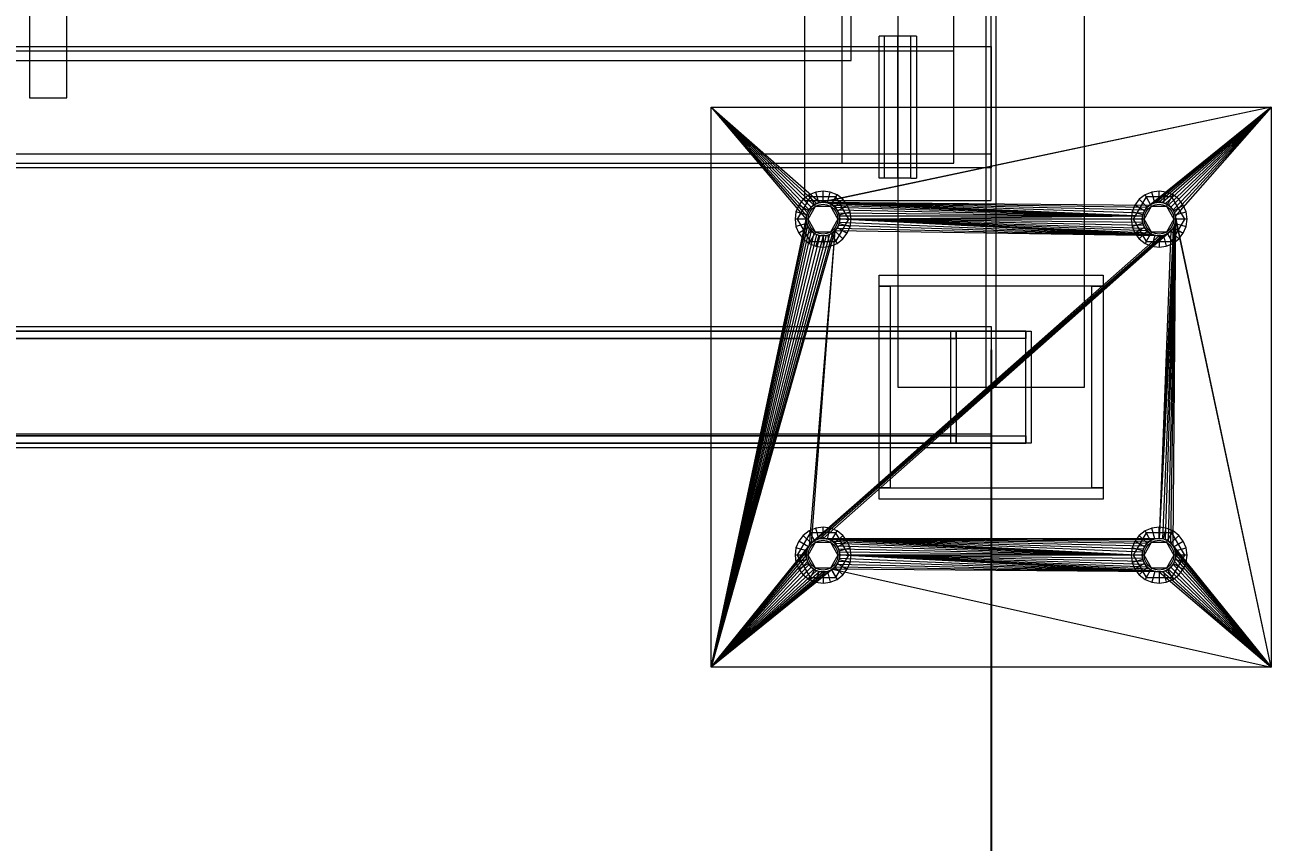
# Model space of a CAD drawing. Header units: millimetres. Extents: x -1970 to 34302, y -65268 to 6837.
# Drawn here: x 12752 to 13420, y -16294 to -15856 of the extents above; entities that cross this region are included whole.
import ezdxf

# ---------------------------------------------------------------- set-up
doc = ezdxf.new("R2010")
doc.units = ezdxf.units.MM
doc.layers.add('COTAS_P', color=1, linetype='Continuous', lineweight=0)
doc.layers.add('superior_dosificador', color=7, linetype='Continuous', lineweight=0)
doc.dimstyles.new('R19_100', dxfattribs={"dimtxt": 250, "dimasz": 150, "dimexe": 150, "dimexo": 80, "dimgap": 100, "dimtad": 1, "dimtih": 1, "dimtoh": 1, "dimdsep": 46, "dimcen": 0.09, "dimadec": 0, "dimazin": 0, "dimtfac": 1, "dimtdec": 4, "dimtofl": 0, "dimtmove": 0, "dimatfit": 3, "dimfxl": 1, "dimtolj": 1, "dimtzin": 0, "dimarcsym": 0})

# ---------------------------------------------------------------- blocks, each defined once
blk = doc.blocks.new('*D26')
at = {"layer": 'COTAS_P', "color": 0, "lineweight": -2, "transparency": 16777216}
for p, q in [((11569.53, -16030), (11569.53, -17000)), ((13269.53, -16030), (13269.53, -17000)), ((11719.53, -16850), (13119.53, -16850))]:
    blk.add_line(p, q, dxfattribs=at)
at = {"layer": 'COTAS_P', "color": 0, "transparency": 16777216}
for points in [[(11719.53, -16825), (11719.53, -16875), (11569.53, -16850)], [(13119.53, -16825), (13119.53, -16875), (13269.53, -16850)]]:
    blk.add_solid(points, dxfattribs=at)
at = {"layer": 'Defpoints', "color": 0, "transparency": 16777216}
for p in [(11569.53, -15950), (13269.53, -15950), (13269.53, -16850)]:
    blk.add_point(p, dxfattribs=at)

msp = doc.modelspace()

# ---------------------------------------------------------------- linework, layer by layer
at = {"layer": 'superior_dosificador'}
for p, q in [((13219.529, -14150), (13219.529, -16050)), ((13266.729, -14150), (13266.729, -16050)), ((13272.329, -16050), (13272.329, -14150)), ((13319.529, -16050), (13319.529, -14150)), ((13189.529, -14330), (13189.529, -15870)), ((13249.529, -15870), (13249.529, -14330)), ((12754.529, -15545), (12754.529, -15895)), ((12774.529, -15895), (12774.529, -15545)), ((13169.529, -15850), (13169.529, -15950)), ((13194.529, -15875), (13194.529, -15850)), ((13269.529, -15950), (13269.529, -15850)), ((13212.457, -15862), (13209.529, -15862)), ((13209.529, -15938), (13209.529, -15862)), ((13219.529, -15862), (13212.457, -15862)), ((13212.457, -15938), (13212.457, -15862)), ((13226.6, -15862), (13219.529, -15862)), ((13219.529, -15938), (13219.529, -15862)), ((13229.529, -15862), (13226.6, -15862)), ((13226.6, -15938), (13226.6, -15862)), ((13229.529, -15862), (13229.529, -15938)), ((11569.529, -15867.5), (13269.529, -15867.5)), ((13189.529, -15870), (11649.529, -15870)), ((13249.529, -15870), (13189.529, -15870)), ((13189.529, -15870), (13189.529, -15930)), ((13249.529, -15930), (13249.529, -15870)), ((13269.529, -15867.5), (13269.529, -15932.5)), ((11644.529, -15875), (13194.529, -15875)), ((12754.529, -15895), (12774.529, -15895)), ((13119.529, -16200), (13119.529, -15900)), ((13119.529, -15900), (13170.529, -15960)), ((13119.529, -15900), (13170.702, -15958.244)), ((13119.529, -15900), (13171.214, -15956.556)), ((13119.529, -15900), (13172.045, -15955)), ((13119.529, -15900), (13173.165, -15953.636)), ((13119.529, -15900), (13174.528, -15952.517)), ((13119.529, -15900), (13176.084, -15951.685)), ((13119.529, -15900), (13177.773, -15951.173)), ((13119.529, -15900), (13419.529, -15900)), ((13419.529, -15900), (13177.773, -15951.173)), ((13419.529, -15900), (13179.529, -15951)), ((13419.529, -15900), (13354.528, -15952.517)), ((13419.529, -15900), (13356.084, -15951.685)), ((13419.529, -15900), (13357.773, -15951.173)), ((13419.529, -15900), (13359.529, -15951)), ((13419.529, -15900), (13361.284, -15951.173)), ((13419.529, -15900), (13362.973, -15951.685)), ((13419.529, -15900), (13364.529, -15952.517)), ((13419.529, -15900), (13365.893, -15953.636)), ((13419.529, -15900), (13367.012, -15955)), ((13419.529, -15900), (13367.843, -15956.556)), ((13419.529, -15900), (13368.356, -15958.244)), ((13419.529, -15900), (13419.529, -16200)), ((11569.529, -15925), (13269.529, -15925)), ((13269.529, -15925), (13269.529, -15932.5)), ((13269.529, -15932.5), (11569.529, -15932.5)), ((11649.529, -15930), (13189.529, -15930)), ((13189.529, -15930), (13249.529, -15930)), ((13212.457, -15938), (13209.529, -15938)), ((13219.529, -15938), (13212.457, -15938)), ((13226.6, -15938), (13219.529, -15938)), ((13226.6, -15938), (13229.529, -15938)), ((13175.646, -15945.511), (13172.029, -15947.01)), ((13179.529, -15945), (13175.646, -15945.511)), ((13177.199, -15951.307), (13175.646, -15945.511)), ((13183.411, -15945.511), (13179.529, -15945)), ((13179.529, -15951), (13179.529, -15945)), ((13181.858, -15951.307), (13183.411, -15945.511)), ((13187.029, -15947.01), (13183.411, -15945.511)), ((13355.646, -15945.511), (13352.029, -15947.01)), ((13359.529, -15945), (13355.646, -15945.511)), ((13357.199, -15951.307), (13355.646, -15945.511)), ((13363.411, -15945.511), (13359.529, -15945)), ((13359.529, -15951), (13359.529, -15945)), ((13361.858, -15951.307), (13363.411, -15945.511)), ((13367.029, -15947.01), (13363.411, -15945.511)), ((13166.538, -15952.5), (13165.04, -15956.118)), ((13172.604, -15948.006), (13165.679, -15960)), ((13168.922, -15949.393), (13166.538, -15952.5)), ((13171.734, -15955.5), (13166.538, -15952.5)), ((13172.029, -15947.01), (13168.922, -15949.393)), ((13173.165, -15953.636), (13168.922, -15949.393)), ((13169.529, -15950), (13269.529, -15950)), ((13171.529, -15960), (13175.529, -15953.072)), ((13175.029, -15952.206), (13172.029, -15947.01)), ((13186.454, -15948.006), (13172.604, -15948.006)), ((13175.529, -15953.072), (13172.604, -15948.006)), ((13173.165, -15953.636), (13175.029, -15952.206)), ((13174.528, -15952.517), (13173.165, -15953.636)), ((13173.872, -15954.343), (13175.529, -15953.072)), ((13176.084, -15951.685), (13174.528, -15952.517)), ((13175.029, -15952.206), (13177.199, -15951.307)), ((13175.529, -15953.072), (13177.458, -15952.273)), ((13175.529, -15953.072), (13183.529, -15953.072)), ((13177.773, -15951.173), (13176.084, -15951.685)), ((13177.199, -15951.307), (13179.529, -15951)), ((13177.458, -15952.273), (13179.529, -15952)), ((13179.529, -15951), (13177.773, -15951.173)), ((13181.284, -15951.173), (13179.529, -15951)), ((13179.529, -15951), (13350.702, -15958.244)), ((13179.529, -15951), (13351.214, -15956.556)), ((13179.529, -15951), (13352.045, -15955)), ((13179.529, -15951), (13353.165, -15953.636)), ((13179.529, -15951), (13354.528, -15952.517)), ((13179.529, -15951), (13181.858, -15951.307)), ((13179.529, -15952), (13181.599, -15952.273)), ((13182.973, -15951.685), (13181.284, -15951.173)), ((13181.284, -15951.173), (13350.702, -15958.244)), ((13181.599, -15952.273), (13183.529, -15953.072)), ((13181.858, -15951.307), (13184.029, -15952.206)), ((13184.529, -15952.517), (13182.973, -15951.685)), ((13182.973, -15951.685), (13350.702, -15958.244)), ((13183.529, -15953.072), (13186.454, -15948.006)), ((13183.529, -15953.072), (13185.185, -15954.343)), ((13183.529, -15953.072), (13187.529, -15960)), ((13184.029, -15952.206), (13187.029, -15947.01)), ((13184.029, -15952.206), (13185.893, -15953.636)), ((13185.893, -15953.636), (13184.529, -15952.517)), ((13184.529, -15952.517), (13350.702, -15958.244)), ((13185.893, -15953.636), (13190.135, -15949.393)), ((13193.379, -15960), (13186.454, -15948.006)), ((13190.135, -15949.393), (13187.029, -15947.01)), ((13187.323, -15955.5), (13192.519, -15952.5)), ((13192.519, -15952.5), (13190.135, -15949.393)), ((13194.017, -15956.118), (13192.519, -15952.5)), ((13346.538, -15952.5), (13345.04, -15956.118)), ((13352.604, -15948.006), (13345.679, -15960)), ((13348.922, -15949.393), (13346.538, -15952.5)), ((13351.734, -15955.5), (13346.538, -15952.5)), ((13352.029, -15947.01), (13348.922, -15949.393)), ((13353.165, -15953.636), (13348.922, -15949.393)), ((13351.529, -15960), (13355.529, -15953.072)), ((13355.029, -15952.206), (13352.029, -15947.01)), ((13366.454, -15948.006), (13352.604, -15948.006)), ((13355.529, -15953.072), (13352.604, -15948.006)), ((13353.165, -15953.636), (13355.029, -15952.206)), ((13354.528, -15952.517), (13353.165, -15953.636)), ((13353.872, -15954.343), (13355.529, -15953.072)), ((13356.084, -15951.685), (13354.528, -15952.517)), ((13355.029, -15952.206), (13357.199, -15951.307)), ((13355.529, -15953.072), (13357.458, -15952.273)), ((13355.529, -15953.072), (13363.529, -15953.072)), ((13357.773, -15951.173), (13356.084, -15951.685)), ((13357.199, -15951.307), (13359.529, -15951)), ((13357.458, -15952.273), (13359.529, -15952)), ((13359.529, -15951), (13357.773, -15951.173)), ((13361.284, -15951.173), (13359.529, -15951)), ((13359.529, -15951), (13361.858, -15951.307)), ((13359.529, -15952), (13361.599, -15952.273)), ((13362.973, -15951.685), (13361.284, -15951.173)), ((13361.599, -15952.273), (13363.529, -15953.072)), ((13361.858, -15951.307), (13364.029, -15952.206)), ((13364.529, -15952.517), (13362.973, -15951.685)), ((13363.529, -15953.072), (13366.454, -15948.006)), ((13363.529, -15953.072), (13365.185, -15954.343)), ((13363.529, -15953.072), (13367.529, -15960)), ((13364.029, -15952.206), (13367.029, -15947.01)), ((13364.029, -15952.206), (13365.893, -15953.636)), ((13365.893, -15953.636), (13364.529, -15952.517)), ((13365.893, -15953.636), (13370.135, -15949.393)), ((13373.379, -15960), (13366.454, -15948.006)), ((13370.135, -15949.393), (13367.029, -15947.01)), ((13367.323, -15955.5), (13372.519, -15952.5)), ((13372.519, -15952.5), (13370.135, -15949.393)), ((13374.017, -15956.118), (13372.519, -15952.5)), ((13165.04, -15956.118), (13164.529, -15960)), ((13170.835, -15957.671), (13165.04, -15956.118)), ((13170.529, -15960), (13170.835, -15957.671)), ((13170.702, -15958.244), (13170.529, -15960)), ((13171.214, -15956.556), (13170.702, -15958.244)), ((13170.835, -15957.671), (13171.734, -15955.5)), ((13172.045, -15955), (13171.214, -15956.556)), ((13171.529, -15960), (13171.801, -15957.929)), ((13171.734, -15955.5), (13173.165, -15953.636)), ((13171.801, -15957.929), (13172.6, -15956)), ((13173.165, -15953.636), (13172.045, -15955)), ((13172.6, -15956), (13173.872, -15954.343)), ((13185.185, -15954.343), (13186.457, -15956)), ((13187.012, -15955), (13185.893, -15953.636)), ((13185.893, -15953.636), (13350.702, -15958.244)), ((13185.893, -15953.636), (13187.323, -15955.5)), ((13186.457, -15956), (13187.256, -15957.929)), ((13187.843, -15956.556), (13187.012, -15955)), ((13187.012, -15955), (13350.702, -15958.244)), ((13187.256, -15957.929), (13187.529, -15960)), ((13187.323, -15955.5), (13188.222, -15957.671)), ((13188.356, -15958.244), (13187.843, -15956.556)), ((13187.843, -15956.556), (13350.702, -15958.244)), ((13188.222, -15957.671), (13194.017, -15956.118)), ((13188.222, -15957.671), (13188.529, -15960)), ((13188.529, -15960), (13188.356, -15958.244)), ((13188.356, -15958.244), (13350.702, -15958.244)), ((13188.529, -15960), (13350.702, -15958.244)), ((13194.529, -15960), (13194.017, -15956.118)), ((13345.04, -15956.118), (13344.529, -15960)), ((13350.835, -15957.671), (13345.04, -15956.118)), ((13350.529, -15960), (13350.835, -15957.671)), ((13350.702, -15958.244), (13350.529, -15960)), ((13351.214, -15956.556), (13350.702, -15958.244)), ((13350.835, -15957.671), (13351.734, -15955.5)), ((13352.045, -15955), (13351.214, -15956.556)), ((13351.529, -15960), (13351.801, -15957.929)), ((13351.734, -15955.5), (13353.165, -15953.636)), ((13351.801, -15957.929), (13352.6, -15956)), ((13353.165, -15953.636), (13352.045, -15955)), ((13352.6, -15956), (13353.872, -15954.343)), ((13365.185, -15954.343), (13366.457, -15956)), ((13367.012, -15955), (13365.893, -15953.636)), ((13365.893, -15953.636), (13367.323, -15955.5)), ((13366.457, -15956), (13367.256, -15957.929)), ((13367.843, -15956.556), (13367.012, -15955)), ((13367.256, -15957.929), (13367.529, -15960)), ((13367.323, -15955.5), (13368.222, -15957.671)), ((13368.356, -15958.244), (13367.843, -15956.556)), ((13368.222, -15957.671), (13374.017, -15956.118)), ((13368.222, -15957.671), (13368.529, -15960)), ((13419.529, -16200), (13368.356, -15958.244)), ((13368.529, -15960), (13368.356, -15958.244)), ((13374.529, -15960), (13374.017, -15956.118)), ((13119.529, -16200), (13170.529, -15960)), ((13170.702, -15961.756), (13119.529, -16200)), ((13171.214, -15963.444), (13119.529, -16200)), ((13172.045, -15965), (13119.529, -16200)), ((13173.165, -15966.364), (13119.529, -16200)), ((13185.893, -15966.364), (13119.529, -16200)), ((13170.529, -15960), (13164.529, -15960)), ((13164.529, -15960), (13165.04, -15963.882)), ((13170.835, -15962.329), (13165.04, -15963.882)), ((13165.04, -15963.882), (13166.538, -15967.5)), ((13171.529, -15960), (13165.679, -15960)), ((13165.679, -15960), (13172.604, -15971.994)), ((13171.734, -15964.5), (13166.538, -15967.5)), ((13173.165, -15966.364), (13168.922, -15970.607)), ((13170.529, -15960), (13170.702, -15961.756)), ((13170.835, -15962.329), (13170.529, -15960)), ((13170.702, -15961.756), (13171.214, -15963.444)), ((13171.734, -15964.5), (13170.835, -15962.329)), ((13171.214, -15963.444), (13172.045, -15965)), ((13171.801, -15962.071), (13171.529, -15960)), ((13175.529, -15966.928), (13171.529, -15960)), ((13173.165, -15966.364), (13171.734, -15964.5)), ((13172.6, -15964), (13171.801, -15962.071)), ((13172.045, -15965), (13173.165, -15966.364)), ((13185.893, -15966.364), (13172.045, -16135)), ((13173.872, -15965.657), (13172.6, -15964)), ((13173.165, -15966.364), (13174.528, -15967.483)), ((13185.893, -15966.364), (13173.165, -16133.636)), ((13365.893, -15966.364), (13173.165, -16133.636)), ((13175.029, -15967.794), (13173.165, -15966.364)), ((13175.529, -15966.928), (13173.872, -15965.657)), ((13365.893, -15966.364), (13174.528, -16132.517)), ((13365.893, -15966.364), (13176.084, -16131.685)), ((13365.893, -15966.364), (13177.773, -16131.173)), ((13365.893, -15966.364), (13179.529, -16131)), ((13187.529, -15960), (13183.529, -15966.928)), ((13185.185, -15965.657), (13183.529, -15966.928)), ((13185.893, -15966.364), (13184.029, -15967.794)), ((13184.529, -15967.483), (13185.893, -15966.364)), ((13186.457, -15964), (13185.185, -15965.657)), ((13187.323, -15964.5), (13185.893, -15966.364)), ((13185.893, -15966.364), (13187.012, -15965)), ((13359.529, -15969), (13185.893, -15966.364)), ((13185.893, -15966.364), (13190.135, -15970.607)), ((13186.454, -15971.994), (13193.379, -15960)), ((13187.256, -15962.071), (13186.457, -15964)), ((13187.012, -15965), (13187.843, -15963.444)), ((13359.529, -15969), (13187.012, -15965)), ((13187.529, -15960), (13187.256, -15962.071)), ((13188.222, -15962.329), (13187.323, -15964.5)), ((13187.323, -15964.5), (13192.519, -15967.5)), ((13193.379, -15960), (13187.529, -15960)), ((13187.843, -15963.444), (13188.356, -15961.756)), ((13359.529, -15969), (13187.843, -15963.444)), ((13188.529, -15960), (13188.222, -15962.329)), ((13188.222, -15962.329), (13194.017, -15963.882)), ((13188.356, -15961.756), (13188.529, -15960)), ((13359.529, -15969), (13188.356, -15961.756)), ((13350.529, -15960), (13188.529, -15960)), ((13350.702, -15961.756), (13188.529, -15960)), ((13351.214, -15963.444), (13188.529, -15960)), ((13352.045, -15965), (13188.529, -15960)), ((13353.165, -15966.364), (13188.529, -15960)), ((13354.528, -15967.483), (13188.529, -15960)), ((13356.084, -15968.315), (13188.529, -15960)), ((13357.773, -15968.827), (13188.529, -15960)), ((13359.529, -15969), (13188.529, -15960)), ((13194.529, -15960), (13188.529, -15960)), ((13192.519, -15967.5), (13194.017, -15963.882)), ((13194.017, -15963.882), (13194.529, -15960)), ((13350.529, -15960), (13344.529, -15960)), ((13344.529, -15960), (13345.04, -15963.882)), ((13350.835, -15962.329), (13345.04, -15963.882)), ((13345.04, -15963.882), (13346.538, -15967.5)), ((13351.529, -15960), (13345.679, -15960)), ((13345.679, -15960), (13352.604, -15971.994)), ((13351.734, -15964.5), (13346.538, -15967.5)), ((13353.165, -15966.364), (13348.922, -15970.607)), ((13350.529, -15960), (13350.702, -15961.756)), ((13350.835, -15962.329), (13350.529, -15960)), ((13350.702, -15961.756), (13351.214, -15963.444)), ((13351.734, -15964.5), (13350.835, -15962.329)), ((13351.214, -15963.444), (13352.045, -15965)), ((13351.801, -15962.071), (13351.529, -15960)), ((13355.529, -15966.928), (13351.529, -15960)), ((13353.165, -15966.364), (13351.734, -15964.5)), ((13352.6, -15964), (13351.801, -15962.071)), ((13352.045, -15965), (13353.165, -15966.364)), ((13353.872, -15965.657), (13352.6, -15964)), ((13353.165, -15966.364), (13354.528, -15967.483)), ((13355.029, -15967.794), (13353.165, -15966.364)), ((13355.529, -15966.928), (13353.872, -15965.657)), ((13368.529, -15960), (13359.529, -16131)), ((13368.356, -15961.756), (13359.529, -16131)), ((13367.843, -15963.444), (13359.529, -16131)), ((13367.012, -15965), (13359.529, -16131)), ((13365.893, -15966.364), (13359.529, -16131)), ((13368.529, -15960), (13361.284, -16131.173)), ((13362.973, -16131.685), (13368.529, -15960)), ((13367.529, -15960), (13363.529, -15966.928)), ((13365.185, -15965.657), (13363.529, -15966.928)), ((13365.893, -15966.364), (13364.029, -15967.794)), ((13364.529, -16132.517), (13368.529, -15960)), ((13364.529, -15967.483), (13365.893, -15966.364)), ((13366.457, -15964), (13365.185, -15965.657)), ((13365.893, -16133.636), (13368.529, -15960)), ((13367.323, -15964.5), (13365.893, -15966.364)), ((13365.893, -15966.364), (13367.012, -15965)), ((13365.893, -15966.364), (13370.135, -15970.607)), ((13366.454, -15971.994), (13373.379, -15960)), ((13367.256, -15962.071), (13366.457, -15964)), ((13367.012, -16135), (13368.529, -15960)), ((13367.012, -15965), (13367.843, -15963.444)), ((13367.529, -15960), (13367.256, -15962.071)), ((13368.222, -15962.329), (13367.323, -15964.5)), ((13367.323, -15964.5), (13372.519, -15967.5)), ((13373.379, -15960), (13367.529, -15960)), ((13367.843, -15963.444), (13368.356, -15961.756)), ((13368.529, -15960), (13368.222, -15962.329)), ((13368.222, -15962.329), (13374.017, -15963.882)), ((13368.356, -15961.756), (13368.529, -15960)), ((13419.529, -16200), (13368.529, -15960)), ((13374.529, -15960), (13368.529, -15960)), ((13372.519, -15967.5), (13374.017, -15963.882)), ((13374.017, -15963.882), (13374.529, -15960)), ((13174.528, -15967.483), (13119.529, -16200)), ((13184.529, -15967.483), (13119.529, -16200)), ((13176.084, -15968.315), (13119.529, -16200)), ((13182.973, -15968.315), (13119.529, -16200)), ((13177.773, -15968.827), (13119.529, -16200)), ((13181.284, -15968.827), (13119.529, -16200)), ((13179.529, -15969), (13119.529, -16200)), ((13166.538, -15967.5), (13168.922, -15970.607)), ((13168.922, -15970.607), (13172.029, -15972.99)), ((13175.029, -15967.794), (13172.029, -15972.99)), ((13172.029, -15972.99), (13175.646, -15974.489)), ((13175.529, -15966.928), (13172.604, -15971.994)), ((13172.604, -15971.994), (13186.454, -15971.994)), ((13364.529, -15967.483), (13173.165, -16133.636)), ((13362.973, -15968.315), (13173.165, -16133.636)), ((13361.284, -15968.827), (13173.165, -16133.636)), ((13359.529, -15969), (13173.165, -16133.636)), ((13174.528, -15967.483), (13176.084, -15968.315)), ((13177.199, -15968.693), (13175.029, -15967.794)), ((13177.458, -15967.727), (13175.529, -15966.928)), ((13183.529, -15966.928), (13175.529, -15966.928)), ((13177.199, -15968.693), (13175.646, -15974.489)), ((13176.084, -15968.315), (13177.773, -15968.827)), ((13179.529, -15969), (13177.199, -15968.693)), ((13179.529, -15968), (13177.458, -15967.727)), ((13177.773, -15968.827), (13179.529, -15969)), ((13181.599, -15967.727), (13179.529, -15968)), ((13181.858, -15968.693), (13179.529, -15969)), ((13179.529, -15969), (13181.284, -15968.827)), ((13179.529, -15969), (13179.529, -15975)), ((13181.284, -15968.827), (13182.973, -15968.315)), ((13183.529, -15966.928), (13181.599, -15967.727)), ((13184.029, -15967.794), (13181.858, -15968.693)), ((13181.858, -15968.693), (13183.411, -15974.489)), ((13182.973, -15968.315), (13184.529, -15967.483)), ((13183.411, -15974.489), (13187.029, -15972.99)), ((13183.529, -15966.928), (13186.454, -15971.994)), ((13184.029, -15967.794), (13187.029, -15972.99)), ((13187.029, -15972.99), (13190.135, -15970.607)), ((13190.135, -15970.607), (13192.519, -15967.5)), ((13346.538, -15967.5), (13348.922, -15970.607)), ((13348.922, -15970.607), (13352.029, -15972.99)), ((13355.029, -15967.794), (13352.029, -15972.99)), ((13352.029, -15972.99), (13355.646, -15974.489)), ((13355.529, -15966.928), (13352.604, -15971.994)), ((13352.604, -15971.994), (13366.454, -15971.994)), ((13354.528, -15967.483), (13356.084, -15968.315)), ((13357.199, -15968.693), (13355.029, -15967.794)), ((13357.458, -15967.727), (13355.529, -15966.928)), ((13363.529, -15966.928), (13355.529, -15966.928)), ((13357.199, -15968.693), (13355.646, -15974.489)), ((13356.084, -15968.315), (13357.773, -15968.827)), ((13359.529, -15969), (13357.199, -15968.693)), ((13359.529, -15968), (13357.458, -15967.727)), ((13357.773, -15968.827), (13359.529, -15969)), ((13361.599, -15967.727), (13359.529, -15968)), ((13361.858, -15968.693), (13359.529, -15969)), ((13359.529, -15969), (13361.284, -15968.827)), ((13359.529, -15969), (13359.529, -15975)), ((13361.284, -15968.827), (13362.973, -15968.315)), ((13363.529, -15966.928), (13361.599, -15967.727)), ((13364.029, -15967.794), (13361.858, -15968.693)), ((13361.858, -15968.693), (13363.411, -15974.489)), ((13362.973, -15968.315), (13364.529, -15967.483)), ((13363.411, -15974.489), (13367.029, -15972.99)), ((13363.529, -15966.928), (13366.454, -15971.994)), ((13364.029, -15967.794), (13367.029, -15972.99)), ((13367.029, -15972.99), (13370.135, -15970.607)), ((13370.135, -15970.607), (13372.519, -15967.5)), ((13175.646, -15974.489), (13179.529, -15975)), ((13179.529, -15975), (13183.411, -15974.489)), ((13355.646, -15974.489), (13359.529, -15975)), ((13359.529, -15975), (13363.411, -15974.489)), ((13209.529, -15996), (13209.529, -15990)), ((13209.529, -15990), (13329.529, -15990)), ((13329.529, -15990), (13329.529, -15996)), ((13329.529, -15996), (13209.529, -15996)), ((13209.529, -16104), (13209.529, -15996)), ((13209.529, -15996), (13215.529, -15996)), ((13215.529, -15996), (13215.529, -16104)), ((13323.529, -16104), (13323.529, -15996)), ((13323.529, -15996), (13329.529, -15996)), ((13329.529, -15996), (13329.529, -16104)), ((13248.01, -16020), (11548.01, -16020)), ((11550.879, -16020), (13250.879, -16020)), ((11569.529, -16017.5), (13269.529, -16017.5)), ((13288.178, -16020), (11588.178, -16020)), ((11591.047, -16020), (13291.047, -16020)), ((13248.01, -16080), (13248.01, -16020)), ((13248.01, -16020), (13250.879, -16020)), ((13250.879, -16020), (13250.879, -16080)), ((13250.879, -16024), (13250.879, -16020)), ((13250.879, -16020), (13288.178, -16020)), ((13269.529, -16017.5), (13269.529, -16082.5)), ((13288.178, -16080), (13288.178, -16020)), ((13288.178, -16020), (13291.047, -16020)), ((13288.178, -16020), (13288.178, -16024)), ((13291.047, -16020), (13291.047, -16080)), ((11550.879, -16024), (13250.879, -16024)), ((13288.178, -16024), (11588.178, -16024)), ((13288.178, -16024), (13250.879, -16024)), ((13219.529, -16050), (13319.529, -16050)), ((13266.729, -16050), (13272.329, -16050)), ((11548.01, -16080), (13248.01, -16080)), ((13250.879, -16076), (11550.879, -16076)), ((13250.879, -16080), (11550.879, -16080)), ((11569.529, -16075), (13269.529, -16075)), ((11588.178, -16076), (13288.178, -16076)), ((11588.178, -16080), (13288.178, -16080)), ((13291.047, -16080), (11591.047, -16080)), ((13250.879, -16080), (13248.01, -16080)), ((13250.879, -16080), (13250.879, -16076)), ((13250.879, -16076), (13288.178, -16076)), ((13288.178, -16080), (13250.879, -16080)), ((13269.529, -16075), (13269.529, -16082.5)), ((13288.178, -16076), (13288.178, -16080)), ((13291.047, -16080), (13288.178, -16080)), ((13269.529, -16082.5), (11569.529, -16082.5)), ((13209.529, -16110), (13209.529, -16104)), ((13209.529, -16104), (13329.529, -16104)), ((13215.529, -16104), (13209.529, -16104)), ((13329.529, -16104), (13323.529, -16104)), ((13329.529, -16104), (13329.529, -16110)), ((13329.529, -16110), (13209.529, -16110)), ((13175.646, -16125.511), (13172.029, -16127.01)), ((13179.529, -16125), (13175.646, -16125.511)), ((13177.199, -16131.307), (13175.646, -16125.511)), ((13183.411, -16125.511), (13179.529, -16125)), ((13179.529, -16131), (13179.529, -16125)), ((13181.858, -16131.307), (13183.411, -16125.511)), ((13187.029, -16127.01), (13183.411, -16125.511)), ((13355.646, -16125.511), (13352.029, -16127.01)), ((13359.529, -16125), (13355.646, -16125.511)), ((13357.199, -16131.307), (13355.646, -16125.511)), ((13363.411, -16125.511), (13359.529, -16125)), ((13359.529, -16131), (13359.529, -16125)), ((13361.858, -16131.307), (13363.411, -16125.511)), ((13367.029, -16127.01), (13363.411, -16125.511)), ((13166.538, -16132.5), (13165.04, -16136.118)), ((13172.604, -16128.006), (13165.679, -16140)), ((13168.922, -16129.393), (13166.538, -16132.5)), ((13171.734, -16135.5), (13166.538, -16132.5)), ((13172.029, -16127.01), (13168.922, -16129.393)), ((13173.165, -16133.636), (13168.922, -16129.393)), ((13171.529, -16140), (13175.529, -16133.072)), ((13175.029, -16132.206), (13172.029, -16127.01)), ((13186.454, -16128.006), (13172.604, -16128.006)), ((13175.529, -16133.072), (13172.604, -16128.006)), ((13173.165, -16133.636), (13175.029, -16132.206)), ((13174.528, -16132.517), (13173.165, -16133.636)), ((13173.872, -16134.343), (13175.529, -16133.072)), ((13176.084, -16131.685), (13174.528, -16132.517)), ((13175.029, -16132.206), (13177.199, -16131.307)), ((13175.529, -16133.072), (13177.458, -16132.273)), ((13175.529, -16133.072), (13183.529, -16133.072)), ((13177.773, -16131.173), (13176.084, -16131.685)), ((13177.199, -16131.307), (13179.529, -16131)), ((13177.458, -16132.273), (13179.529, -16132)), ((13179.529, -16131), (13177.773, -16131.173)), ((13181.284, -16131.173), (13179.529, -16131)), ((13179.529, -16131), (13350.529, -16140)), ((13179.529, -16131), (13350.702, -16138.244)), ((13179.529, -16131), (13351.214, -16136.556)), ((13179.529, -16131), (13352.045, -16135)), ((13179.529, -16131), (13353.165, -16133.636)), ((13179.529, -16131), (13354.528, -16132.517)), ((13179.529, -16131), (13356.084, -16131.685)), ((13179.529, -16131), (13357.773, -16131.173)), ((13179.529, -16131), (13359.529, -16131)), ((13179.529, -16131), (13181.858, -16131.307)), ((13179.529, -16132), (13181.599, -16132.273)), ((13182.973, -16131.685), (13181.284, -16131.173)), ((13181.284, -16131.173), (13350.529, -16140)), ((13181.599, -16132.273), (13183.529, -16133.072)), ((13181.858, -16131.307), (13184.029, -16132.206)), ((13184.529, -16132.517), (13182.973, -16131.685)), ((13182.973, -16131.685), (13350.529, -16140)), ((13183.529, -16133.072), (13186.454, -16128.006)), ((13183.529, -16133.072), (13185.185, -16134.343)), ((13183.529, -16133.072), (13187.529, -16140)), ((13184.029, -16132.206), (13187.029, -16127.01)), ((13184.029, -16132.206), (13185.893, -16133.636)), ((13185.893, -16133.636), (13184.529, -16132.517)), ((13184.529, -16132.517), (13350.529, -16140)), ((13185.893, -16133.636), (13190.135, -16129.393)), ((13193.379, -16140), (13186.454, -16128.006)), ((13190.135, -16129.393), (13187.029, -16127.01)), ((13187.323, -16135.5), (13192.519, -16132.5)), ((13192.519, -16132.5), (13190.135, -16129.393)), ((13194.017, -16136.118), (13192.519, -16132.5)), ((13346.538, -16132.5), (13345.04, -16136.118)), ((13352.604, -16128.006), (13345.679, -16140)), ((13348.922, -16129.393), (13346.538, -16132.5)), ((13351.734, -16135.5), (13346.538, -16132.5)), ((13352.029, -16127.01), (13348.922, -16129.393)), ((13353.165, -16133.636), (13348.922, -16129.393)), ((13351.529, -16140), (13355.529, -16133.072)), ((13355.029, -16132.206), (13352.029, -16127.01)), ((13366.454, -16128.006), (13352.604, -16128.006)), ((13355.529, -16133.072), (13352.604, -16128.006)), ((13353.165, -16133.636), (13355.029, -16132.206)), ((13354.528, -16132.517), (13353.165, -16133.636)), ((13353.872, -16134.343), (13355.529, -16133.072)), ((13356.084, -16131.685), (13354.528, -16132.517)), ((13355.029, -16132.206), (13357.199, -16131.307)), ((13355.529, -16133.072), (13357.458, -16132.273)), ((13355.529, -16133.072), (13363.529, -16133.072)), ((13357.773, -16131.173), (13356.084, -16131.685)), ((13357.199, -16131.307), (13359.529, -16131)), ((13357.458, -16132.273), (13359.529, -16132)), ((13359.529, -16131), (13357.773, -16131.173)), ((13361.284, -16131.173), (13359.529, -16131)), ((13359.529, -16131), (13361.858, -16131.307)), ((13359.529, -16132), (13361.599, -16132.273)), ((13362.973, -16131.685), (13361.284, -16131.173)), ((13361.599, -16132.273), (13363.529, -16133.072)), ((13361.858, -16131.307), (13364.029, -16132.206)), ((13364.529, -16132.517), (13362.973, -16131.685)), ((13363.529, -16133.072), (13366.454, -16128.006)), ((13363.529, -16133.072), (13365.185, -16134.343)), ((13363.529, -16133.072), (13367.529, -16140)), ((13364.029, -16132.206), (13367.029, -16127.01)), ((13364.029, -16132.206), (13365.893, -16133.636)), ((13365.893, -16133.636), (13364.529, -16132.517)), ((13365.893, -16133.636), (13370.135, -16129.393)), ((13373.379, -16140), (13366.454, -16128.006)), ((13370.135, -16129.393), (13367.029, -16127.01)), ((13367.323, -16135.5), (13372.519, -16132.5)), ((13372.519, -16132.5), (13370.135, -16129.393)), ((13374.017, -16136.118), (13372.519, -16132.5)), ((13119.529, -16200), (13172.045, -16135)), ((13119.529, -16200), (13171.214, -16136.556)), ((13119.529, -16200), (13170.702, -16138.244)), ((13170.529, -16140), (13119.529, -16200)), ((13165.04, -16136.118), (13164.529, -16140)), ((13170.529, -16140), (13164.529, -16140)), ((13164.529, -16140), (13165.04, -16143.882)), ((13170.835, -16137.671), (13165.04, -16136.118)), ((13171.529, -16140), (13165.679, -16140)), ((13165.679, -16140), (13172.604, -16151.994)), ((13170.529, -16140), (13170.835, -16137.671)), ((13170.702, -16138.244), (13170.529, -16140)), ((13170.529, -16140), (13170.702, -16141.756)), ((13170.835, -16142.329), (13170.529, -16140)), ((13171.214, -16136.556), (13170.702, -16138.244)), ((13170.835, -16137.671), (13171.734, -16135.5)), ((13172.045, -16135), (13171.214, -16136.556)), ((13171.529, -16140), (13171.801, -16137.929)), ((13171.801, -16142.071), (13171.529, -16140)), ((13175.529, -16146.928), (13171.529, -16140)), ((13171.734, -16135.5), (13173.165, -16133.636)), ((13171.801, -16137.929), (13172.6, -16136)), ((13173.165, -16133.636), (13172.045, -16135)), ((13172.6, -16136), (13173.872, -16134.343)), ((13187.529, -16140), (13183.529, -16146.928)), ((13185.185, -16134.343), (13186.457, -16136)), ((13187.012, -16135), (13185.893, -16133.636)), ((13185.893, -16133.636), (13350.529, -16140)), ((13185.893, -16133.636), (13187.323, -16135.5)), ((13186.454, -16151.994), (13193.379, -16140)), ((13186.457, -16136), (13187.256, -16137.929)), ((13187.843, -16136.556), (13187.012, -16135)), ((13187.012, -16135), (13350.529, -16140)), ((13187.256, -16137.929), (13187.529, -16140)), ((13187.529, -16140), (13187.256, -16142.071)), ((13187.323, -16135.5), (13188.222, -16137.671)), ((13193.379, -16140), (13187.529, -16140)), ((13188.356, -16138.244), (13187.843, -16136.556)), ((13187.843, -16136.556), (13350.529, -16140)), ((13188.222, -16137.671), (13194.017, -16136.118)), ((13188.222, -16137.671), (13188.529, -16140)), ((13188.529, -16140), (13188.222, -16142.329)), ((13188.529, -16140), (13188.356, -16138.244)), ((13188.356, -16138.244), (13350.529, -16140)), ((13188.356, -16141.756), (13188.529, -16140)), ((13350.529, -16140), (13188.529, -16140)), ((13350.702, -16141.756), (13188.529, -16140)), ((13351.214, -16143.444), (13188.529, -16140)), ((13352.045, -16145), (13188.529, -16140)), ((13353.165, -16146.364), (13188.529, -16140)), ((13354.528, -16147.483), (13188.529, -16140)), ((13356.084, -16148.315), (13188.529, -16140)), ((13357.773, -16148.827), (13188.529, -16140)), ((13359.529, -16149), (13188.529, -16140)), ((13194.529, -16140), (13188.529, -16140)), ((13194.529, -16140), (13194.017, -16136.118)), ((13194.017, -16143.882), (13194.529, -16140)), ((13345.04, -16136.118), (13344.529, -16140)), ((13350.529, -16140), (13344.529, -16140)), ((13344.529, -16140), (13345.04, -16143.882)), ((13350.835, -16137.671), (13345.04, -16136.118)), ((13351.529, -16140), (13345.679, -16140)), ((13345.679, -16140), (13352.604, -16151.994)), ((13350.529, -16140), (13350.835, -16137.671)), ((13350.702, -16138.244), (13350.529, -16140)), ((13350.529, -16140), (13350.702, -16141.756)), ((13350.835, -16142.329), (13350.529, -16140)), ((13351.214, -16136.556), (13350.702, -16138.244)), ((13350.835, -16137.671), (13351.734, -16135.5)), ((13352.045, -16135), (13351.214, -16136.556)), ((13351.529, -16140), (13351.801, -16137.929)), ((13351.801, -16142.071), (13351.529, -16140)), ((13355.529, -16146.928), (13351.529, -16140)), ((13351.734, -16135.5), (13353.165, -16133.636)), ((13351.801, -16137.929), (13352.6, -16136)), ((13353.165, -16133.636), (13352.045, -16135)), ((13352.6, -16136), (13353.872, -16134.343)), ((13367.529, -16140), (13363.529, -16146.928)), ((13365.185, -16134.343), (13366.457, -16136)), ((13367.012, -16135), (13365.893, -16133.636)), ((13365.893, -16133.636), (13367.323, -16135.5)), ((13366.454, -16151.994), (13373.379, -16140)), ((13366.457, -16136), (13367.256, -16137.929)), ((13367.843, -16136.556), (13367.012, -16135)), ((13367.012, -16135), (13419.529, -16200)), ((13367.256, -16137.929), (13367.529, -16140)), ((13367.529, -16140), (13367.256, -16142.071)), ((13367.323, -16135.5), (13368.222, -16137.671)), ((13373.379, -16140), (13367.529, -16140)), ((13368.356, -16138.244), (13367.843, -16136.556)), ((13367.843, -16136.556), (13419.529, -16200)), ((13368.222, -16137.671), (13374.017, -16136.118)), ((13368.222, -16137.671), (13368.529, -16140)), ((13368.529, -16140), (13368.222, -16142.329)), ((13368.529, -16140), (13368.356, -16138.244)), ((13368.356, -16138.244), (13419.529, -16200)), ((13368.356, -16141.756), (13368.529, -16140)), ((13368.529, -16140), (13419.529, -16200)), ((13374.529, -16140), (13368.529, -16140)), ((13374.529, -16140), (13374.017, -16136.118)), ((13374.017, -16143.882), (13374.529, -16140)), ((13170.702, -16141.756), (13119.529, -16200)), ((13171.214, -16143.444), (13119.529, -16200)), ((13172.045, -16145), (13119.529, -16200)), ((13173.165, -16146.364), (13119.529, -16200)), ((13170.835, -16142.329), (13165.04, -16143.882)), ((13165.04, -16143.882), (13166.538, -16147.5)), ((13171.734, -16144.5), (13166.538, -16147.5)), ((13173.165, -16146.364), (13168.922, -16150.607)), ((13170.702, -16141.756), (13171.214, -16143.444)), ((13171.734, -16144.5), (13170.835, -16142.329)), ((13171.214, -16143.444), (13172.045, -16145)), ((13173.165, -16146.364), (13171.734, -16144.5)), ((13172.6, -16144), (13171.801, -16142.071)), ((13172.045, -16145), (13173.165, -16146.364)), ((13173.872, -16145.657), (13172.6, -16144)), ((13173.165, -16146.364), (13174.528, -16147.483)), ((13175.029, -16147.794), (13173.165, -16146.364)), ((13175.529, -16146.928), (13173.872, -16145.657)), ((13185.185, -16145.657), (13183.529, -16146.928)), ((13185.893, -16146.364), (13184.029, -16147.794)), ((13184.529, -16147.483), (13185.893, -16146.364)), ((13186.457, -16144), (13185.185, -16145.657)), ((13187.323, -16144.5), (13185.893, -16146.364)), ((13185.893, -16146.364), (13187.012, -16145)), ((13359.529, -16149), (13185.893, -16146.364)), ((13185.893, -16146.364), (13190.135, -16150.607)), ((13187.256, -16142.071), (13186.457, -16144)), ((13187.012, -16145), (13187.843, -16143.444)), ((13359.529, -16149), (13187.012, -16145)), ((13188.222, -16142.329), (13187.323, -16144.5)), ((13187.323, -16144.5), (13192.519, -16147.5)), ((13187.843, -16143.444), (13188.356, -16141.756)), ((13359.529, -16149), (13187.843, -16143.444)), ((13188.222, -16142.329), (13194.017, -16143.882)), ((13359.529, -16149), (13188.356, -16141.756)), ((13192.519, -16147.5), (13194.017, -16143.882)), ((13350.835, -16142.329), (13345.04, -16143.882)), ((13345.04, -16143.882), (13346.538, -16147.5)), ((13351.734, -16144.5), (13346.538, -16147.5)), ((13353.165, -16146.364), (13348.922, -16150.607)), ((13350.702, -16141.756), (13351.214, -16143.444)), ((13351.734, -16144.5), (13350.835, -16142.329)), ((13351.214, -16143.444), (13352.045, -16145)), ((13353.165, -16146.364), (13351.734, -16144.5)), ((13352.6, -16144), (13351.801, -16142.071)), ((13352.045, -16145), (13353.165, -16146.364)), ((13353.872, -16145.657), (13352.6, -16144)), ((13353.165, -16146.364), (13354.528, -16147.483)), ((13355.029, -16147.794), (13353.165, -16146.364)), ((13355.529, -16146.928), (13353.872, -16145.657)), ((13365.185, -16145.657), (13363.529, -16146.928)), ((13365.893, -16146.364), (13364.029, -16147.794)), ((13364.529, -16147.483), (13365.893, -16146.364)), ((13366.457, -16144), (13365.185, -16145.657)), ((13367.323, -16144.5), (13365.893, -16146.364)), ((13365.893, -16146.364), (13367.012, -16145)), ((13365.893, -16146.364), (13419.529, -16200)), ((13365.893, -16146.364), (13370.135, -16150.607)), ((13367.256, -16142.071), (13366.457, -16144)), ((13367.012, -16145), (13367.843, -16143.444)), ((13367.012, -16145), (13419.529, -16200)), ((13368.222, -16142.329), (13367.323, -16144.5)), ((13367.323, -16144.5), (13372.519, -16147.5)), ((13367.843, -16143.444), (13368.356, -16141.756)), ((13367.843, -16143.444), (13419.529, -16200)), ((13368.222, -16142.329), (13374.017, -16143.882)), ((13368.356, -16141.756), (13419.529, -16200)), ((13372.519, -16147.5), (13374.017, -16143.882)), ((13174.528, -16147.483), (13119.529, -16200)), ((13184.529, -16147.483), (13119.529, -16200)), ((13176.084, -16148.315), (13119.529, -16200)), ((13182.973, -16148.315), (13119.529, -16200)), ((13177.773, -16148.827), (13119.529, -16200)), ((13181.284, -16148.827), (13119.529, -16200)), ((13179.529, -16149), (13119.529, -16200)), ((13166.538, -16147.5), (13168.922, -16150.607)), ((13168.922, -16150.607), (13172.029, -16152.99)), ((13175.029, -16147.794), (13172.029, -16152.99)), ((13172.029, -16152.99), (13175.646, -16154.489)), ((13175.529, -16146.928), (13172.604, -16151.994)), ((13172.604, -16151.994), (13186.454, -16151.994)), ((13174.528, -16147.483), (13176.084, -16148.315)), ((13177.199, -16148.693), (13175.029, -16147.794)), ((13177.458, -16147.727), (13175.529, -16146.928)), ((13183.529, -16146.928), (13175.529, -16146.928)), ((13177.199, -16148.693), (13175.646, -16154.489)), ((13176.084, -16148.315), (13177.773, -16148.827)), ((13179.529, -16149), (13177.199, -16148.693)), ((13179.529, -16148), (13177.458, -16147.727)), ((13177.773, -16148.827), (13179.529, -16149)), ((13181.599, -16147.727), (13179.529, -16148)), ((13181.858, -16148.693), (13179.529, -16149)), ((13179.529, -16149), (13181.284, -16148.827)), ((13179.529, -16149), (13179.529, -16155)), ((13181.284, -16148.827), (13182.973, -16148.315)), ((13183.529, -16146.928), (13181.599, -16147.727)), ((13184.029, -16147.794), (13181.858, -16148.693)), ((13181.858, -16148.693), (13183.411, -16154.489)), ((13182.973, -16148.315), (13184.529, -16147.483)), ((13183.411, -16154.489), (13187.029, -16152.99)), ((13183.529, -16146.928), (13186.454, -16151.994)), ((13184.029, -16147.794), (13187.029, -16152.99)), ((13184.529, -16147.483), (13419.529, -16200)), ((13359.529, -16149), (13184.529, -16147.483)), ((13187.029, -16152.99), (13190.135, -16150.607)), ((13190.135, -16150.607), (13192.519, -16147.5)), ((13346.538, -16147.5), (13348.922, -16150.607)), ((13348.922, -16150.607), (13352.029, -16152.99)), ((13355.029, -16147.794), (13352.029, -16152.99)), ((13352.029, -16152.99), (13355.646, -16154.489)), ((13355.529, -16146.928), (13352.604, -16151.994)), ((13352.604, -16151.994), (13366.454, -16151.994)), ((13354.528, -16147.483), (13356.084, -16148.315)), ((13357.199, -16148.693), (13355.029, -16147.794)), ((13357.458, -16147.727), (13355.529, -16146.928)), ((13363.529, -16146.928), (13355.529, -16146.928)), ((13357.199, -16148.693), (13355.646, -16154.489)), ((13356.084, -16148.315), (13357.773, -16148.827)), ((13359.529, -16149), (13357.199, -16148.693)), ((13359.529, -16148), (13357.458, -16147.727)), ((13357.773, -16148.827), (13359.529, -16149)), ((13361.599, -16147.727), (13359.529, -16148)), ((13361.858, -16148.693), (13359.529, -16149)), ((13359.529, -16149), (13361.284, -16148.827)), ((13359.529, -16149), (13419.529, -16200)), ((13359.529, -16149), (13359.529, -16155)), ((13361.284, -16148.827), (13362.973, -16148.315)), ((13361.284, -16148.827), (13419.529, -16200)), ((13363.529, -16146.928), (13361.599, -16147.727)), ((13364.029, -16147.794), (13361.858, -16148.693)), ((13361.858, -16148.693), (13363.411, -16154.489)), ((13362.973, -16148.315), (13364.529, -16147.483)), ((13362.973, -16148.315), (13419.529, -16200)), ((13363.411, -16154.489), (13367.029, -16152.99)), ((13363.529, -16146.928), (13366.454, -16151.994)), ((13364.029, -16147.794), (13367.029, -16152.99)), ((13364.529, -16147.483), (13419.529, -16200)), ((13367.029, -16152.99), (13370.135, -16150.607)), ((13370.135, -16150.607), (13372.519, -16147.5)), ((13175.646, -16154.489), (13179.529, -16155)), ((13179.529, -16155), (13183.411, -16154.489)), ((13355.646, -16154.489), (13359.529, -16155)), ((13359.529, -16155), (13363.411, -16154.489)), ((13419.529, -16200), (13119.529, -16200))]:
    msp.add_line(p, q, dxfattribs=at)

# ---------------------------------------------------------------- dimensions: what is measured, and where the dimension line sits
at = {"layer": 'COTAS_P'}
dim = msp.add_aligned_dim(p1=(11569.529, -15950), p2=(13269.529, -15950), distance=-900, text='<> P', dimstyle='R19_100', dxfattribs=at)
dim.commit()
dim.dimension.update_dxf_attribs({"geometry": '*D26', "text_midpoint": (12419.529, -16850)})

doc.saveas('drawing.dxf')
